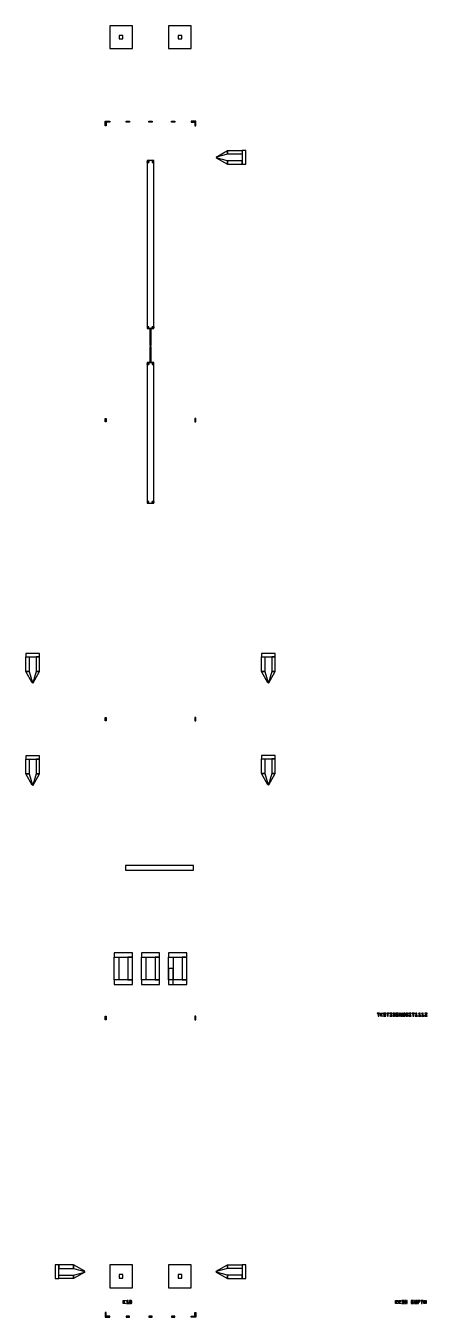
# Model space of a CAD drawing. Extents: x -1950 to 6902, y -200 to 28250.
import ezdxf

# ---------------------------------------------------------------- set-up
doc = ezdxf.new("R2010")
doc.units = 0

# ---------------------------------------------------------------- blocks, each defined once
blk = doc.blocks.new('C1B')
for points in [[(-100, 28250), (-100, 27750), (400, 27750), (400, 28250), (-100, 28250)], [(1200, 28250), (1200, 27750), (1700, 27750), (1700, 28250), (1200, 28250)], [(110, 28040), (110, 27960), (190, 27960), (190, 28040), (110, 28040)], [(1410, 28040), (1410, 27960), (1490, 27960), (1490, 28040), (1410, 28040)], [(-200, 26150), (-100, 26150), (-100, 26130), (-180, 26130), (-180, 26050), (-200, 26050), (-200, 26150)], [(260, 26150), (340, 26150), (340, 26130), (260, 26130), (260, 26150)], [(760, 26150), (840, 26150), (840, 26130), (760, 26130), (760, 26150)], [(1260, 26150), (1340, 26150), (1340, 26130), (1260, 26130), (1260, 26150)], [(1800, 26150), (1700, 26150), (1700, 26130), (1780, 26130), (1780, 26050), (1800, 26050), (1800, 26150)], [(2500, 25425), (2250, 25355), (2250, 25360), (2500, 25500), (2500, 25425)], [(2500, 25425), (2250, 25355), (2250, 25360), (2500, 25500), (2500, 25425)], [(2500, 25275), (2250, 25345), (2250, 25340), (2500, 25200), (2500, 25275)], [(2500, 25275), (2250, 25345), (2250, 25340), (2500, 25200), (2500, 25275)], [(2825, 25425), (2500, 25425), (2500, 25500), (2825, 25500), (2825, 25425)], [(2825, 25425), (2500, 25425), (2500, 25500), (2825, 25500), (2825, 25425)], [(2900, 25500), (2825, 25500), (2825, 25200), (2900, 25200), (2900, 25500)], [(2900, 25500), (2825, 25500), (2825, 25200), (2900, 25200), (2900, 25500)], [(725, 25280), (725, 21580), (875, 21580), (875, 25280), (725, 25280)], [(725, 25280), (725, 25240), (765, 25240), (765, 25280), (725, 25280)], [(725, 25240), (730, 25260), (745, 25275), (765, 25280), (765, 25260), (755, 25257), (748, 25250), (745, 25240), (725, 25240)], [(745, 25240), (748, 25250), (755, 25257), (765, 25260), (765, 25240), (765, 25240), (765, 25240), (765, 25240), (745, 25240)], [(835, 25280), (835, 25240), (875, 25240), (875, 25280), (835, 25280)], [(875, 25240), (870, 25260), (855, 25275), (835, 25280), (835, 25260), (845, 25257), (852, 25250), (855, 25240), (875, 25240)], [(855, 25240), (852, 25250), (845, 25257), (835, 25260), (835, 25240), (835, 25240), (835, 25240), (835, 25240), (855, 25240)], [(2825, 25275), (2500, 25275), (2500, 25200), (2825, 25200), (2825, 25275)], [(2825, 25275), (2500, 25275), (2500, 25200), (2825, 25200), (2825, 25275)], [(765, 21580), (765, 21620), (725, 21620), (725, 21580), (765, 21580)], [(725, 21620), (730, 21600), (745, 21585), (765, 21580), (765, 21600), (755, 21603), (748, 21610), (745, 21620), (725, 21620)], [(745, 21620), (748, 21610), (755, 21603), (765, 21600), (765, 21620), (765, 21620), (765, 21620), (765, 21620), (745, 21620)], [(775, 21580), (775, 21570), (785, 21570), (785, 21580), (775, 21580)], [(785, 21570), (784, 21575), (780, 21579), (775, 21580), (775, 21575), (777, 21574), (779, 21572), (780, 21570), (785, 21570)], [(780, 21570), (779, 21572), (777, 21574), (775, 21575), (775, 21570), (775, 21570), (775, 21570), (775, 21570), (780, 21570)], [(785, 21580), (785, 21210), (815, 21210), (815, 21580), (785, 21580)], [(815, 21580), (815, 21570), (825, 21570), (825, 21580), (815, 21580)], [(815, 21570), (816, 21575), (820, 21579), (825, 21580), (825, 21575), (822, 21574), (821, 21572), (820, 21570), (815, 21570)], [(820, 21570), (821, 21572), (822, 21574), (825, 21575), (825, 21570), (825, 21570), (825, 21570), (825, 21570), (820, 21570)], [(875, 21580), (875, 21620), (835, 21620), (835, 21580), (875, 21580)], [(875, 21620), (870, 21600), (855, 21585), (835, 21580), (835, 21600), (845, 21603), (852, 21610), (855, 21620), (875, 21620)], [(855, 21620), (852, 21610), (845, 21603), (835, 21600), (835, 21620), (835, 21620), (835, 21620), (835, 21620), (855, 21620)], [(785, 21180), (785, 20830), (815, 20830), (815, 21180), (785, 21180)], [(807, 21215), (807, 21220), (792, 21220), (792, 21215), (807, 21215)], [(792, 21175), (792, 21170), (807, 21170), (807, 21175), (792, 21175)], [(802, 21210), (802, 21215), (797, 21215), (797, 21210), (802, 21210)], [(797, 21180), (797, 21175), (802, 21175), (802, 21180), (797, 21180)], [(725, 20830), (725, 17730), (875, 17730), (875, 20830), (725, 20830)], [(725, 20830), (725, 20790), (765, 20790), (765, 20830), (725, 20830)], [(725, 20790), (730, 20810), (745, 20825), (765, 20830), (765, 20810), (755, 20807), (748, 20800), (745, 20790), (725, 20790)], [(745, 20790), (748, 20800), (755, 20807), (765, 20810), (765, 20790), (765, 20790), (765, 20790), (765, 20790), (745, 20790)], [(785, 20830), (785, 20840), (775, 20840), (775, 20830), (785, 20830)], [(785, 20840), (784, 20835), (780, 20831), (775, 20830), (775, 20835), (777, 20836), (779, 20838), (780, 20840), (785, 20840)], [(780, 20840), (779, 20838), (777, 20836), (775, 20835), (775, 20840), (775, 20840), (775, 20840), (775, 20840), (780, 20840)], [(825, 20830), (825, 20840), (815, 20840), (815, 20830), (825, 20830)], [(815, 20840), (816, 20835), (820, 20831), (825, 20830), (825, 20835), (822, 20836), (821, 20838), (820, 20840), (815, 20840)], [(820, 20840), (821, 20838), (822, 20836), (825, 20835), (825, 20840), (825, 20840), (825, 20840), (825, 20840), (820, 20840)], [(835, 20830), (835, 20790), (875, 20790), (875, 20830), (835, 20830)], [(875, 20790), (870, 20810), (855, 20825), (835, 20830), (835, 20810), (845, 20807), (852, 20800), (855, 20790), (875, 20790)], [(855, 20790), (852, 20800), (845, 20807), (835, 20810), (835, 20790), (835, 20790), (835, 20790), (835, 20790), (855, 20790)], [(-200, 19522), (-200, 19602), (-180, 19602), (-180, 19522), (-200, 19522)], [(1800, 19522), (1800, 19602), (1780, 19602), (1780, 19522), (1800, 19522)], [(765, 17730), (765, 17770), (725, 17770), (725, 17730), (765, 17730)], [(725, 17770), (730, 17750), (745, 17735), (765, 17730), (765, 17750), (755, 17753), (748, 17760), (745, 17770), (725, 17770)], [(745, 17770), (748, 17760), (755, 17753), (765, 17750), (765, 17770), (765, 17770), (765, 17770), (765, 17770), (745, 17770)], [(875, 17730), (875, 17770), (835, 17770), (835, 17730), (875, 17730)], [(875, 17770), (870, 17750), (855, 17735), (835, 17730), (835, 17750), (845, 17753), (852, 17760), (855, 17770), (875, 17770)], [(855, 17770), (852, 17760), (845, 17753), (835, 17750), (835, 17770), (835, 17770), (835, 17770), (835, 17770), (855, 17770)], [(-1950, 14425), (-1950, 14350), (-1650, 14350), (-1650, 14425), (-1950, 14425)], [(-1950, 14425), (-1950, 14350), (-1650, 14350), (-1650, 14425), (-1950, 14425)], [(-1875, 14350), (-1875, 14025), (-1950, 14025), (-1950, 14350), (-1875, 14350)], [(-1875, 14350), (-1875, 14025), (-1950, 14025), (-1950, 14350), (-1875, 14350)], [(-1725, 14350), (-1725, 14025), (-1650, 14025), (-1650, 14350), (-1725, 14350)], [(-1725, 14350), (-1725, 14025), (-1650, 14025), (-1650, 14350), (-1725, 14350)], [(3250, 14425), (3250, 14350), (3550, 14350), (3550, 14425), (3250, 14425)], [(3250, 14425), (3250, 14350), (3550, 14350), (3550, 14425), (3250, 14425)], [(3325, 14350), (3325, 14025), (3250, 14025), (3250, 14350), (3325, 14350)], [(3325, 14350), (3325, 14025), (3250, 14025), (3250, 14350), (3325, 14350)], [(3475, 14350), (3475, 14025), (3550, 14025), (3550, 14350), (3475, 14350)], [(3475, 14350), (3475, 14025), (3550, 14025), (3550, 14350), (3475, 14350)], [(-1875, 14025), (-1805, 13775), (-1810, 13775), (-1950, 14025), (-1875, 14025)], [(-1875, 14025), (-1805, 13775), (-1810, 13775), (-1950, 14025), (-1875, 14025)], [(-1725, 14025), (-1795, 13775), (-1790, 13775), (-1650, 14025), (-1725, 14025)], [(-1725, 14025), (-1795, 13775), (-1790, 13775), (-1650, 14025), (-1725, 14025)], [(3325, 14025), (3395, 13775), (3390, 13775), (3250, 14025), (3325, 14025)], [(3325, 14025), (3395, 13775), (3390, 13775), (3250, 14025), (3325, 14025)], [(3475, 14025), (3405, 13775), (3410, 13775), (3550, 14025), (3475, 14025)], [(3475, 14025), (3405, 13775), (3410, 13775), (3550, 14025), (3475, 14025)], [(-200, 12935), (-200, 13015), (-180, 13015), (-180, 12935), (-200, 12935)], [(1800, 12935), (1800, 13015), (1780, 13015), (1780, 12935), (1800, 12935)], [(-1950, 12170), (-1950, 12095), (-1650, 12095), (-1650, 12170), (-1950, 12170)], [(-1950, 12170), (-1950, 12095), (-1650, 12095), (-1650, 12170), (-1950, 12170)], [(-1875, 12095), (-1875, 11770), (-1950, 11770), (-1950, 12095), (-1875, 12095)], [(-1875, 12095), (-1875, 11770), (-1950, 11770), (-1950, 12095), (-1875, 12095)], [(-1725, 12095), (-1725, 11770), (-1650, 11770), (-1650, 12095), (-1725, 12095)], [(-1725, 12095), (-1725, 11770), (-1650, 11770), (-1650, 12095), (-1725, 12095)], [(3250, 12175), (3250, 12100), (3550, 12100), (3550, 12175), (3250, 12175)], [(3250, 12175), (3250, 12100), (3550, 12100), (3550, 12175), (3250, 12175)], [(3325, 12100), (3325, 11775), (3250, 11775), (3250, 12100), (3325, 12100)], [(3325, 12100), (3325, 11775), (3250, 11775), (3250, 12100), (3325, 12100)], [(3475, 12100), (3475, 11775), (3550, 11775), (3550, 12100), (3475, 12100)], [(3475, 12100), (3475, 11775), (3550, 11775), (3550, 12100), (3475, 12100)], [(-1875, 11770), (-1805, 11520), (-1810, 11520), (-1950, 11770), (-1875, 11770)], [(-1875, 11770), (-1805, 11520), (-1810, 11520), (-1950, 11770), (-1875, 11770)], [(-1725, 11770), (-1795, 11520), (-1790, 11520), (-1650, 11770), (-1725, 11770)], [(-1725, 11770), (-1795, 11520), (-1790, 11520), (-1650, 11770), (-1725, 11770)], [(3325, 11775), (3395, 11525), (3390, 11525), (3250, 11775), (3325, 11775)], [(3325, 11775), (3395, 11525), (3390, 11525), (3250, 11775), (3325, 11775)], [(3475, 11775), (3405, 11525), (3410, 11525), (3550, 11775), (3475, 11775)], [(3475, 11775), (3405, 11525), (3410, 11525), (3550, 11775), (3475, 11775)], [(250, 9750), (250, 9650), (1750, 9650), (1750, 9750), (250, 9750)], [(0, 7830), (0, 7730), (400, 7730), (400, 7830), (0, 7830)], [(100, 7730), (100, 7230), (0, 7230), (0, 7730), (100, 7730)], [(300, 7730), (300, 7230), (400, 7230), (400, 7730), (300, 7730)], [(600, 7830), (600, 7730), (1000, 7730), (1000, 7830), (600, 7830)], [(700, 7730), (700, 7230), (600, 7230), (600, 7730), (700, 7730)], [(900, 7730), (900, 7230), (1000, 7230), (1000, 7730), (900, 7730)], [(1200, 7830), (1200, 7730), (1600, 7730), (1600, 7830), (1200, 7830)], [(1300, 7730), (1300, 7230), (1200, 7230), (1200, 7730), (1300, 7730)], [(1500, 7730), (1500, 7230), (1600, 7230), (1600, 7730), (1500, 7730)], [(1200, 7480), (1200, 7130), (1300, 7130), (1300, 7480), (1200, 7480)], [(0, 7230), (0, 7130), (400, 7130), (400, 7230), (0, 7230)], [(600, 7230), (600, 7130), (1000, 7130), (1000, 7230), (600, 7230)], [(1200, 7230), (1200, 7130), (1600, 7130), (1600, 7230), (1200, 7230)], [(-200, 6348), (-200, 6428), (-180, 6428), (-180, 6348), (-200, 6348)], [(1800, 6348), (1800, 6428), (1780, 6428), (1780, 6348), (1800, 6348)], [(5818, 6430), (5835, 6430), (5835, 6491), (5852, 6491), (5852, 6500), (5800, 6500), (5800, 6491), (5818, 6491), (5818, 6430), (5818, 6430)], [(5870, 6430), (5870, 6500), (5922, 6500), (5922, 6491), (5888, 6491), (5888, 6474), (5905, 6474), (5905, 6465), (5888, 6465), (5888, 6439), (5922, 6439), (5922, 6430), (5870, 6430), (5870, 6430)], [(5940, 6430), (5992, 6430), (5992, 6474), (5958, 6474), (5958, 6491), (5992, 6491), (5992, 6500), (5940, 6500), (5940, 6465), (5975, 6465), (5975, 6439), (5940, 6439), (5940, 6430), (5940, 6430)], [(6028, 6430), (6045, 6430), (6045, 6491), (6062, 6491), (6062, 6500), (6010, 6500), (6010, 6491), (6028, 6491), (6028, 6430), (6028, 6430)], [(6080, 6430), (6132, 6430), (6132, 6439), (6115, 6439), (6115, 6491), (6132, 6491), (6132, 6500), (6080, 6500), (6080, 6491), (6098, 6491), (6098, 6439), (6080, 6439), (6080, 6430), (6080, 6430)], [(6150, 6430), (6168, 6430), (6168, 6474), (6185, 6430), (6202, 6430), (6202, 6500), (6185, 6500), (6185, 6448), (6168, 6500), (6150, 6500), (6150, 6430), (6150, 6430)], [(6220, 6430), (6272, 6430), (6272, 6465), (6246, 6465), (6246, 6456), (6255, 6456), (6255, 6439), (6238, 6439), (6238, 6491), (6272, 6491), (6272, 6500), (6220, 6500), (6220, 6430), (6220, 6430)], [(6290, 6430), (6308, 6430), (6308, 6500), (6290, 6500), (6290, 6430)], [(6308, 6439), (6316, 6439), (6316, 6448), (6325, 6448), (6325, 6491), (6308, 6491), (6308, 6500), (6342, 6500), (6342, 6426), (6325, 6426), (6325, 6430), (6308, 6430), (6308, 6439)], [(6360, 6430), (6412, 6430), (6412, 6500), (6395, 6500), (6395, 6439), (6378, 6439), (6378, 6500), (6360, 6500), (6360, 6430), (6360, 6430)], [(6430, 6430), (6448, 6430), (6448, 6500), (6430, 6500), (6430, 6430)], [(6448, 6430), (6465, 6430), (6482, 6439), (6482, 6456), (6465, 6465), (6482, 6474), (6482, 6491), (6465, 6500), (6448, 6500), (6448, 6491), (6465, 6491), (6465, 6474), (6448, 6474), (6448, 6456), (6465, 6456), (6465, 6439), (6448, 6439), (6448, 6430)], [(6500, 6430), (6552, 6430), (6552, 6439), (6535, 6439), (6535, 6491), (6552, 6491), (6552, 6500), (6500, 6500), (6500, 6491), (6518, 6491), (6518, 6439), (6500, 6439), (6500, 6430), (6500, 6430)], [(6588, 6430), (6605, 6430), (6605, 6491), (6622, 6491), (6622, 6500), (6570, 6500), (6570, 6491), (6588, 6491), (6588, 6430), (6588, 6430)], [(6640, 6430), (6692, 6430), (6692, 6439), (6675, 6439), (6675, 6500), (6658, 6500), (6640, 6491), (6640, 6482), (6658, 6482), (6658, 6439), (6640, 6439), (6640, 6430), (6640, 6430)], [(6710, 6430), (6762, 6430), (6762, 6439), (6745, 6439), (6745, 6500), (6728, 6500), (6710, 6491), (6710, 6482), (6728, 6482), (6728, 6439), (6710, 6439), (6710, 6430), (6710, 6430)], [(6780, 6430), (6832, 6430), (6832, 6439), (6815, 6439), (6815, 6500), (6798, 6500), (6780, 6491), (6780, 6482), (6798, 6482), (6798, 6439), (6780, 6439), (6780, 6430), (6780, 6430)], [(6850, 6430), (6902, 6430), (6902, 6439), (6868, 6439), (6868, 6448), (6902, 6482), (6902, 6500), (6850, 6500), (6850, 6491), (6885, 6491), (6885, 6482), (6850, 6448), (6850, 6430), (6850, 6430)], [(-1300, 650), (-1225, 650), (-1225, 950), (-1300, 950), (-1300, 650)], [(-1300, 650), (-1225, 650), (-1225, 950), (-1300, 950), (-1300, 650)], [(-1225, 875), (-900, 875), (-900, 950), (-1225, 950), (-1225, 875)], [(-1225, 875), (-900, 875), (-900, 950), (-1225, 950), (-1225, 875)], [(-900, 875), (-650, 805), (-650, 810), (-900, 950), (-900, 875)], [(-900, 875), (-650, 805), (-650, 810), (-900, 950), (-900, 875)], [(-100, 950), (-100, 450), (400, 450), (400, 950), (-100, 950)], [(1200, 950), (1200, 450), (1700, 450), (1700, 950), (1200, 950)], [(2500, 875), (2250, 805), (2250, 810), (2500, 950), (2500, 875)], [(2500, 875), (2250, 805), (2250, 810), (2500, 950), (2500, 875)], [(2825, 875), (2500, 875), (2500, 950), (2825, 950), (2825, 875)], [(2825, 875), (2500, 875), (2500, 950), (2825, 950), (2825, 875)], [(2900, 950), (2825, 950), (2825, 650), (2900, 650), (2900, 950)], [(2900, 950), (2825, 950), (2825, 650), (2900, 650), (2900, 950)], [(-1225, 725), (-900, 725), (-900, 650), (-1225, 650), (-1225, 725)], [(-1225, 725), (-900, 725), (-900, 650), (-1225, 650), (-1225, 725)], [(-900, 725), (-650, 795), (-650, 790), (-900, 650), (-900, 725)], [(-900, 725), (-650, 795), (-650, 790), (-900, 650), (-900, 725)], [(110, 740), (110, 660), (190, 660), (190, 740), (110, 740)], [(1410, 740), (1410, 660), (1490, 660), (1490, 740), (1410, 740)], [(2500, 725), (2250, 795), (2250, 790), (2500, 650), (2500, 725)], [(2500, 725), (2250, 795), (2250, 790), (2500, 650), (2500, 725)], [(2825, 725), (2500, 725), (2500, 650), (2825, 650), (2825, 725)], [(2825, 725), (2500, 725), (2500, 650), (2825, 650), (2825, 725)], [(200, 100), (200, 170), (252, 170), (252, 161), (218, 161), (218, 109), (252, 109), (252, 100), (200, 100), (200, 100)], [(270, 100), (322, 100), (322, 109), (305, 109), (305, 170), (288, 170), (270, 161), (270, 152), (288, 152), (288, 109), (270, 109), (270, 100), (270, 100)], [(340, 100), (358, 100), (358, 170), (340, 170), (340, 100)], [(358, 100), (375, 100), (392, 109), (392, 126), (375, 135), (392, 144), (392, 161), (375, 170), (358, 170), (358, 161), (375, 161), (375, 144), (358, 144), (358, 126), (375, 126), (375, 109), (358, 109), (358, 100)], [(6200, 100), (6200, 170), (6252, 170), (6252, 161), (6218, 161), (6218, 144), (6235, 144), (6235, 135), (6218, 135), (6218, 109), (6252, 109), (6252, 100), (6200, 100), (6200, 100)], [(6270, 100), (6270, 170), (6322, 170), (6322, 161), (6288, 161), (6288, 144), (6305, 144), (6305, 135), (6288, 135), (6288, 109), (6322, 109), (6322, 100), (6270, 100), (6270, 100)], [(6340, 100), (6392, 100), (6392, 144), (6358, 144), (6358, 161), (6392, 161), (6392, 170), (6340, 170), (6340, 135), (6375, 135), (6375, 109), (6340, 109), (6340, 100), (6340, 100)], [(6410, 100), (6428, 100), (6428, 135), (6445, 135), (6445, 100), (6462, 100), (6462, 170), (6445, 170), (6445, 144), (6428, 144), (6428, 170), (6410, 170), (6410, 100), (6410, 100)], [(6550, 100), (6602, 100), (6602, 135), (6576, 135), (6576, 126), (6585, 126), (6585, 109), (6568, 109), (6568, 161), (6602, 161), (6602, 170), (6550, 170), (6550, 100), (6550, 100)], [(6620, 100), (6672, 100), (6672, 170), (6655, 170), (6655, 109), (6638, 109), (6638, 170), (6620, 170), (6620, 100), (6620, 100)], [(6690, 100), (6708, 100), (6708, 170), (6690, 170), (6690, 100)], [(6708, 135), (6742, 135), (6742, 170), (6708, 170), (6708, 161), (6725, 161), (6725, 144), (6708, 144), (6708, 135)], [(6778, 100), (6795, 100), (6795, 161), (6812, 161), (6812, 170), (6760, 170), (6760, 161), (6778, 161), (6778, 100), (6778, 100)], [(6830, 100), (6830, 170), (6882, 170), (6882, 100), (6865, 100), (6865, 161), (6848, 161), (6848, 100), (6830, 100)], [(6848, 135), (6848, 144), (6865, 144), (6865, 135), (6848, 135)], [(-200, -200), (-100, -200), (-100, -180), (-180, -180), (-180, -100), (-200, -100), (-200, -200)], [(260, -200), (340, -200), (340, -180), (260, -180), (260, -200)], [(760, -200), (840, -200), (840, -180), (760, -180), (760, -200)], [(1260, -200), (1340, -200), (1340, -180), (1260, -180), (1260, -200)], [(1800, -200), (1700, -200), (1700, -180), (1780, -180), (1780, -100), (1800, -100), (1800, -200)]]:
    blk.add_lwpolyline(points)

msp = doc.modelspace()

# ---------------------------------------------------------------- block references
msp.add_blockref('C1B', (0, 0))

doc.saveas('drawing.dxf')
